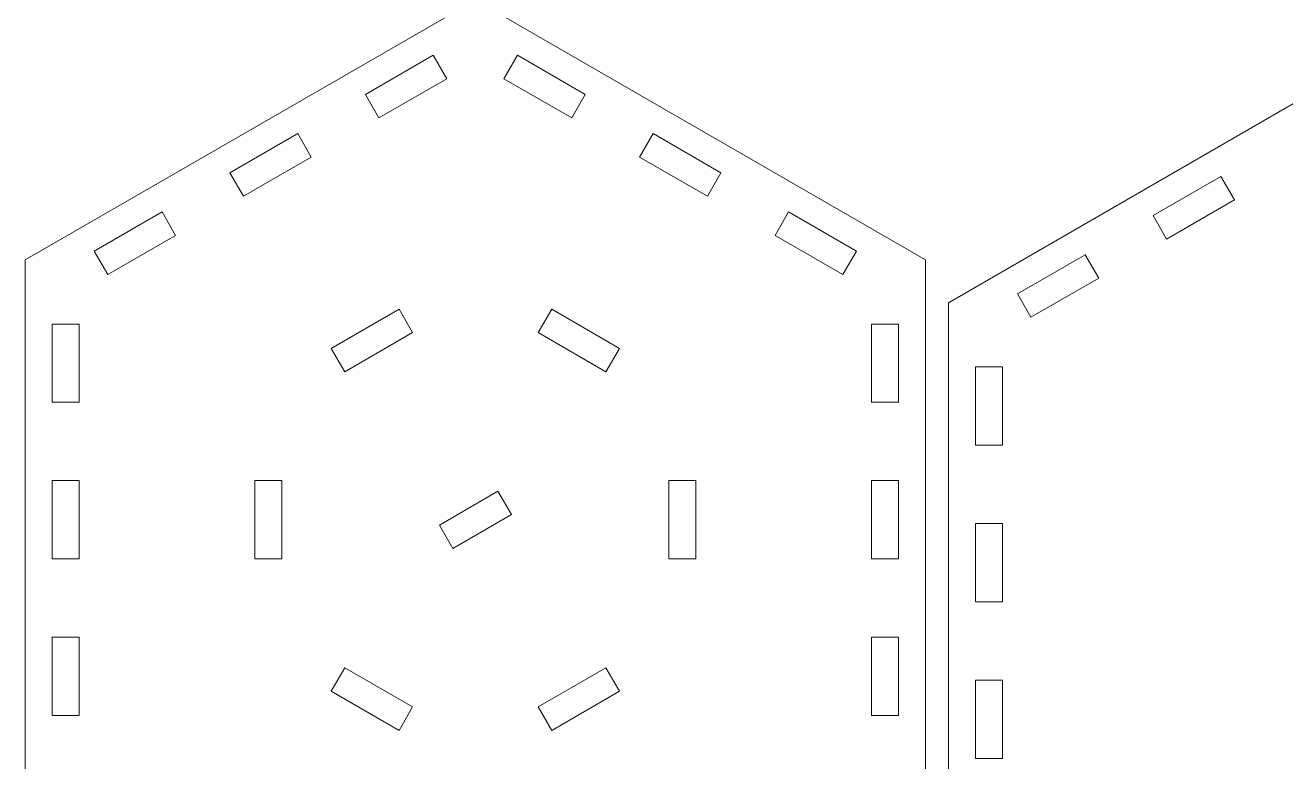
# Model space of a CAD drawing. Header units: centimetres. Extents: x -41.3 to 45.1, y -46.2 to 47.3.
# Drawn here: x -40.04 to -12.01, y -28.74 to -12.37 of the extents above; entities that cross this region are included whole.
import ezdxf

# ---------------------------------------------------------------- set-up
doc = ezdxf.new("R2010")
doc.units = ezdxf.units.CM
doc.header["$MEASUREMENT"] = 0
doc.layers.add('layer 1', color=7, linetype='Continuous')

msp = doc.modelspace()

# ---------------------------------------------------------------- linework, layer by layer
at = {"layer": 'layer 1', "color": 250, "lineweight": 9}
for points, knots in [([(-30.03336, -11.80465), (-30.03336, -11.80465), (-40.04454, -17.58461), (-40.04454, -17.58461), (-40.04454, -17.58461), (-40.04454, -17.58461), (-40.04454, -29.14453), (-40.04454, -29.14453), (-40.04454, -29.14453), (-40.04454, -29.14453), (-30.03336, -34.92449), (-30.03336, -34.92449), (-30.03336, -34.92449), (-30.03336, -34.92449), (-20.02218, -29.14453), (-20.02218, -29.14453), (-20.02218, -29.14453), (-20.02218, -29.14453), (-20.02218, -17.58461), (-20.02218, -17.58461), (-20.02218, -17.58461), (-20.02218, -17.58461), (-30.03336, -11.80465), (-30.03336, -11.80465)], [0, 0, 0, 0, 0.14285714, 0.14285714, 0.14285714, 0.14285714, 0.28571429, 0.28571429, 0.28571429, 0.28571429, 0.42857143, 0.42857143, 0.42857143, 0.42857143, 0.57142857, 0.57142857, 0.57142857, 0.57142857, 0.71428571, 0.71428571, 0.71428571, 0.71428571, 1, 1, 1, 1]), ([(-9.50172, -12.75709), (-9.50172, -12.75709), (-19.51282, -18.53707), (-19.51282, -18.53707), (-19.51282, -18.53707), (-19.51282, -18.53707), (-19.51282, -30.09697), (-19.51282, -30.09697), (-19.51282, -30.09697), (-19.51282, -30.09697), (-9.50172, -35.87693), (-9.50172, -35.87693), (-9.50172, -35.87693), (-9.50172, -35.87693), (0.50946, -30.09697), (0.50946, -30.09697), (0.50946, -30.09697), (0.50946, -30.09697), (0.50946, -18.53707), (0.50946, -18.53707), (0.50946, -18.53707), (0.50946, -18.53707), (-9.50172, -12.75709), (-9.50172, -12.75709)], [0, 0, 0, 0, 0.14285714, 0.14285714, 0.14285714, 0.14285714, 0.28571429, 0.28571429, 0.28571429, 0.28571429, 0.42857143, 0.42857143, 0.42857143, 0.42857143, 0.57142857, 0.57142857, 0.57142857, 0.57142857, 0.71428571, 0.71428571, 0.71428571, 0.71428571, 1, 1, 1, 1]), ([(-32.47704, -13.90833), (-32.47704, -13.90833), (-32.17704, -14.42791), (-32.17704, -14.42791), (-32.17704, -14.42791), (-32.17704, -14.42791), (-30.66904, -13.55731), (-30.66904, -13.55731), (-30.66904, -13.55731), (-30.66904, -13.55731), (-30.96904, -13.03767), (-30.96904, -13.03767), (-30.96904, -13.03767), (-30.96904, -13.03767), (-32.47704, -13.90833), (-32.47704, -13.90833)], [0, 0, 0, 0, 0.2, 0.2, 0.2, 0.2, 0.4, 0.4, 0.4, 0.4, 0.6, 0.6, 0.6, 0.6, 1, 1, 1, 1]), ([(-29.09766, -13.03767), (-29.09766, -13.03767), (-29.39766, -13.55731), (-29.39766, -13.55731), (-29.39766, -13.55731), (-29.39766, -13.55731), (-27.88974, -14.42791), (-27.88974, -14.42791), (-27.88974, -14.42791), (-27.88974, -14.42791), (-27.58974, -13.90833), (-27.58974, -13.90833), (-27.58974, -13.90833), (-27.58974, -13.90833), (-29.09766, -13.03767), (-29.09766, -13.03767)], [0, 0, 0, 0, 0.2, 0.2, 0.2, 0.2, 0.4, 0.4, 0.4, 0.4, 0.6, 0.6, 0.6, 0.6, 1, 1, 1, 1]), ([(-35.49294, -15.64957), (-35.49294, -15.64957), (-35.19294, -16.16915), (-35.19294, -16.16915), (-35.19294, -16.16915), (-35.19294, -16.16915), (-33.68494, -15.29853), (-33.68494, -15.29853), (-33.68494, -15.29853), (-33.68494, -15.29853), (-33.98494, -14.77891), (-33.98494, -14.77891), (-33.98494, -14.77891), (-33.98494, -14.77891), (-35.49294, -15.64957), (-35.49294, -15.64957)], [0, 0, 0, 0, 0.2, 0.2, 0.2, 0.2, 0.4, 0.4, 0.4, 0.4, 0.6, 0.6, 0.6, 0.6, 1, 1, 1, 1]), ([(-26.08176, -14.77891), (-26.08176, -14.77891), (-26.38176, -15.29853), (-26.38176, -15.29853), (-26.38176, -15.29853), (-26.38176, -15.29853), (-24.87378, -16.16915), (-24.87378, -16.16915), (-24.87378, -16.16915), (-24.87378, -16.16915), (-24.57378, -15.64957), (-24.57378, -15.64957), (-24.57378, -15.64957), (-24.57378, -15.64957), (-26.08176, -14.77891), (-26.08176, -14.77891)], [0, 0, 0, 0, 0.2, 0.2, 0.2, 0.2, 0.4, 0.4, 0.4, 0.4, 0.6, 0.6, 0.6, 0.6, 1, 1, 1, 1]), ([(-14.96122, -16.60203), (-14.96122, -16.60203), (-14.66122, -17.12163), (-14.66122, -17.12163), (-14.66122, -17.12163), (-14.66122, -17.12163), (-13.15332, -16.25099), (-13.15332, -16.25099), (-13.15332, -16.25099), (-13.15332, -16.25099), (-13.45332, -15.73135), (-13.45332, -15.73135), (-13.45332, -15.73135), (-13.45332, -15.73135), (-14.96122, -16.60203), (-14.96122, -16.60203)], [0, 0, 0, 0, 0.2, 0.2, 0.2, 0.2, 0.4, 0.4, 0.4, 0.4, 0.6, 0.6, 0.6, 0.6, 1, 1, 1, 1]), ([(-38.50882, -17.39081), (-38.50882, -17.39081), (-38.20882, -17.91045), (-38.20882, -17.91045), (-38.20882, -17.91045), (-38.20882, -17.91045), (-36.70092, -17.03979), (-36.70092, -17.03979), (-36.70092, -17.03979), (-36.70092, -17.03979), (-37.00092, -16.52015), (-37.00092, -16.52015), (-37.00092, -16.52015), (-37.00092, -16.52015), (-38.50882, -17.39081), (-38.50882, -17.39081)], [0, 0, 0, 0, 0.2, 0.2, 0.2, 0.2, 0.4, 0.4, 0.4, 0.4, 0.6, 0.6, 0.6, 0.6, 1, 1, 1, 1]), ([(-23.06588, -16.52015), (-23.06588, -16.52015), (-23.36588, -17.03979), (-23.36588, -17.03979), (-23.36588, -17.03979), (-23.36588, -17.03979), (-21.8579, -17.91045), (-21.8579, -17.91045), (-21.8579, -17.91045), (-21.8579, -17.91045), (-21.55788, -17.39081), (-21.55788, -17.39081), (-21.55788, -17.39081), (-21.55788, -17.39081), (-23.06588, -16.52015), (-23.06588, -16.52015)], [0, 0, 0, 0, 0.2, 0.2, 0.2, 0.2, 0.4, 0.4, 0.4, 0.4, 0.6, 0.6, 0.6, 0.6, 1, 1, 1, 1]), ([(-17.97718, -18.34323), (-17.97718, -18.34323), (-17.67718, -18.86289), (-17.67718, -18.86289), (-17.67718, -18.86289), (-17.67718, -18.86289), (-16.1692, -17.99225), (-16.1692, -17.99225), (-16.1692, -17.99225), (-16.1692, -17.99225), (-16.4692, -17.47259), (-16.4692, -17.47259), (-16.4692, -17.47259), (-16.4692, -17.47259), (-17.97718, -18.34323), (-17.97718, -18.34323)], [0, 0, 0, 0, 0.2, 0.2, 0.2, 0.2, 0.4, 0.4, 0.4, 0.4, 0.6, 0.6, 0.6, 0.6, 1, 1, 1, 1]), ([(-33.23884, -19.55377), (-33.23884, -19.55377), (-32.93884, -20.07341), (-32.93884, -20.07341), (-32.93884, -20.07341), (-32.93884, -20.07341), (-31.43086, -19.20277), (-31.43086, -19.20277), (-31.43086, -19.20277), (-31.43086, -19.20277), (-31.73086, -18.68317), (-31.73086, -18.68317), (-31.73086, -18.68317), (-31.73086, -18.68317), (-33.23884, -19.55377), (-33.23884, -19.55377)], [0, 0, 0, 0, 0.2, 0.2, 0.2, 0.2, 0.4, 0.4, 0.4, 0.4, 0.6, 0.6, 0.6, 0.6, 1, 1, 1, 1]), ([(-28.33586, -18.68317), (-28.33586, -18.68317), (-28.63586, -19.20277), (-28.63586, -19.20277), (-28.63586, -19.20277), (-28.63586, -19.20277), (-27.12788, -20.07341), (-27.12788, -20.07341), (-27.12788, -20.07341), (-27.12788, -20.07341), (-26.82788, -19.55377), (-26.82788, -19.55377), (-26.82788, -19.55377), (-26.82788, -19.55377), (-28.33586, -18.68317), (-28.33586, -18.68317)], [0, 0, 0, 0, 0.2, 0.2, 0.2, 0.2, 0.4, 0.4, 0.4, 0.4, 0.6, 0.6, 0.6, 0.6, 1, 1, 1, 1]), ([(-38.84454, -20.75271), (-38.84454, -20.75271), (-38.84454, -19.01147), (-38.84454, -19.01147), (-38.84454, -19.01147), (-38.84454, -19.01147), (-39.44454, -19.01147), (-39.44454, -19.01147), (-39.44454, -19.01147), (-39.44454, -19.01147), (-39.44454, -20.75271), (-39.44454, -20.75271), (-39.44454, -20.75271), (-39.44454, -20.75271), (-38.84454, -20.75271), (-38.84454, -20.75271)], [0, 0, 0, 0, 0.2, 0.2, 0.2, 0.2, 0.4, 0.4, 0.4, 0.4, 0.6, 0.6, 0.6, 0.6, 1, 1, 1, 1]), ([(-20.62218, -20.75271), (-20.62218, -20.75271), (-20.62218, -19.01147), (-20.62218, -19.01147), (-20.62218, -19.01147), (-20.62218, -19.01147), (-21.22218, -19.01147), (-21.22218, -19.01147), (-21.22218, -19.01147), (-21.22218, -19.01147), (-21.22218, -20.75271), (-21.22218, -20.75271), (-21.22218, -20.75271), (-21.22218, -20.75271), (-20.62218, -20.75271), (-20.62218, -20.75271)], [0, 0, 0, 0, 0.2, 0.2, 0.2, 0.2, 0.4, 0.4, 0.4, 0.4, 0.6, 0.6, 0.6, 0.6, 1, 1, 1, 1]), ([(-18.31288, -21.70515), (-18.31288, -21.70515), (-18.31288, -19.96391), (-18.31288, -19.96391), (-18.31288, -19.96391), (-18.31288, -19.96391), (-18.91282, -19.96391), (-18.91282, -19.96391), (-18.91282, -19.96391), (-18.91282, -19.96391), (-18.91282, -21.70515), (-18.91282, -21.70515), (-18.91282, -21.70515), (-18.91282, -21.70515), (-18.31288, -21.70515), (-18.31288, -21.70515)], [0, 0, 0, 0, 0.2, 0.2, 0.2, 0.2, 0.4, 0.4, 0.4, 0.4, 0.6, 0.6, 0.6, 0.6, 1, 1, 1, 1]), ([(-38.84454, -24.23521), (-38.84454, -24.23521), (-38.84454, -22.49395), (-38.84454, -22.49395), (-38.84454, -22.49395), (-38.84454, -22.49395), (-39.44454, -22.49395), (-39.44454, -22.49395), (-39.44454, -22.49395), (-39.44454, -22.49395), (-39.44454, -24.23521), (-39.44454, -24.23521), (-39.44454, -24.23521), (-39.44454, -24.23521), (-38.84454, -24.23521), (-38.84454, -24.23521)], [0, 0, 0, 0, 0.2, 0.2, 0.2, 0.2, 0.4, 0.4, 0.4, 0.4, 0.6, 0.6, 0.6, 0.6, 1, 1, 1, 1]), ([(-34.93632, -24.23521), (-34.93632, -24.23521), (-34.33632, -24.23521), (-34.33632, -24.23521), (-34.33632, -24.23521), (-34.33632, -24.23521), (-34.33632, -22.49395), (-34.33632, -22.49395), (-34.33632, -22.49395), (-34.33632, -22.49395), (-34.93632, -22.49395), (-34.93632, -22.49395), (-34.93632, -22.49395), (-34.93632, -22.49395), (-34.93632, -24.23521), (-34.93632, -24.23521)], [0, 0, 0, 0, 0.2, 0.2, 0.2, 0.2, 0.4, 0.4, 0.4, 0.4, 0.6, 0.6, 0.6, 0.6, 1, 1, 1, 1]), ([(-25.1304, -22.49395), (-25.1304, -22.49395), (-25.7304, -22.49395), (-25.7304, -22.49395), (-25.7304, -22.49395), (-25.7304, -22.49395), (-25.7304, -24.23521), (-25.7304, -24.23521), (-25.7304, -24.23521), (-25.7304, -24.23521), (-25.1304, -24.23521), (-25.1304, -24.23521), (-25.1304, -24.23521), (-25.1304, -24.23521), (-25.1304, -22.49395), (-25.1304, -22.49395)], [0, 0, 0, 0, 0.2, 0.2, 0.2, 0.2, 0.4, 0.4, 0.4, 0.4, 0.6, 0.6, 0.6, 0.6, 1, 1, 1, 1]), ([(-21.22218, -22.49395), (-21.22218, -22.49395), (-21.22218, -24.23521), (-21.22218, -24.23521), (-21.22218, -24.23521), (-21.22218, -24.23521), (-20.62218, -24.23521), (-20.62218, -24.23521), (-20.62218, -24.23521), (-20.62218, -24.23521), (-20.62218, -22.49395), (-20.62218, -22.49395), (-20.62218, -22.49395), (-20.62218, -22.49395), (-21.22218, -22.49395), (-21.22218, -22.49395)], [0, 0, 0, 0, 0.2, 0.2, 0.2, 0.2, 0.4, 0.4, 0.4, 0.4, 0.6, 0.6, 0.6, 0.6, 1, 1, 1, 1]), ([(-29.53284, -22.72917), (-29.53284, -22.72917), (-29.23284, -23.24875), (-29.23284, -23.24875), (-29.23284, -23.24875), (-29.23284, -23.24875), (-30.53394, -23.99997), (-30.53394, -23.99997), (-30.53394, -23.99997), (-30.53394, -23.99997), (-30.83394, -23.48041), (-30.83394, -23.48041), (-30.83394, -23.48041), (-30.83394, -23.48041), (-29.53284, -22.72917), (-29.53284, -22.72917)], [0, 0, 0, 0, 0.2, 0.2, 0.2, 0.2, 0.4, 0.4, 0.4, 0.4, 0.6, 0.6, 0.6, 0.6, 1, 1, 1, 1]), ([(-18.31288, -25.18765), (-18.31288, -25.18765), (-18.31288, -23.44639), (-18.31288, -23.44639), (-18.31288, -23.44639), (-18.31288, -23.44639), (-18.91282, -23.44639), (-18.91282, -23.44639), (-18.91282, -23.44639), (-18.91282, -23.44639), (-18.91282, -25.18765), (-18.91282, -25.18765), (-18.91282, -25.18765), (-18.91282, -25.18765), (-18.31288, -25.18765), (-18.31288, -25.18765)], [0, 0, 0, 0, 0.2, 0.2, 0.2, 0.2, 0.4, 0.4, 0.4, 0.4, 0.6, 0.6, 0.6, 0.6, 1, 1, 1, 1]), ([(-39.44454, -25.97643), (-39.44454, -25.97643), (-39.44454, -27.71765), (-39.44454, -27.71765), (-39.44454, -27.71765), (-39.44454, -27.71765), (-38.84454, -27.71765), (-38.84454, -27.71765), (-38.84454, -27.71765), (-38.84454, -27.71765), (-38.84454, -25.97643), (-38.84454, -25.97643), (-38.84454, -25.97643), (-38.84454, -25.97643), (-39.44454, -25.97643), (-39.44454, -25.97643)], [0, 0, 0, 0, 0.2, 0.2, 0.2, 0.2, 0.4, 0.4, 0.4, 0.4, 0.6, 0.6, 0.6, 0.6, 1, 1, 1, 1]), ([(-21.22218, -25.97643), (-21.22218, -25.97643), (-21.22218, -27.71765), (-21.22218, -27.71765), (-21.22218, -27.71765), (-21.22218, -27.71765), (-20.62218, -27.71765), (-20.62218, -27.71765), (-20.62218, -27.71765), (-20.62218, -27.71765), (-20.62218, -25.97643), (-20.62218, -25.97643), (-20.62218, -25.97643), (-20.62218, -25.97643), (-21.22218, -25.97643), (-21.22218, -25.97643)], [0, 0, 0, 0, 0.2, 0.2, 0.2, 0.2, 0.4, 0.4, 0.4, 0.4, 0.6, 0.6, 0.6, 0.6, 1, 1, 1, 1]), ([(-31.73086, -28.04605), (-31.73086, -28.04605), (-31.43086, -27.52641), (-31.43086, -27.52641), (-31.43086, -27.52641), (-31.43086, -27.52641), (-32.93884, -26.65573), (-32.93884, -26.65573), (-32.93884, -26.65573), (-32.93884, -26.65573), (-33.23884, -27.17539), (-33.23884, -27.17539), (-33.23884, -27.17539), (-33.23884, -27.17539), (-31.73086, -28.04605), (-31.73086, -28.04605)], [0, 0, 0, 0, 0.2, 0.2, 0.2, 0.2, 0.4, 0.4, 0.4, 0.4, 0.6, 0.6, 0.6, 0.6, 1, 1, 1, 1]), ([(-26.82788, -27.17539), (-26.82788, -27.17539), (-27.12788, -26.65573), (-27.12788, -26.65573), (-27.12788, -26.65573), (-27.12788, -26.65573), (-28.63586, -27.52641), (-28.63586, -27.52641), (-28.63586, -27.52641), (-28.63586, -27.52641), (-28.33586, -28.04595), (-28.33586, -28.04595), (-28.33586, -28.04595), (-28.33586, -28.04595), (-26.82788, -27.17539), (-26.82788, -27.17539)], [0, 0, 0, 0, 0.2, 0.2, 0.2, 0.2, 0.4, 0.4, 0.4, 0.4, 0.6, 0.6, 0.6, 0.6, 1, 1, 1, 1]), ([(-18.91282, -26.92889), (-18.91282, -26.92889), (-18.91282, -28.67009), (-18.91282, -28.67009), (-18.91282, -28.67009), (-18.91282, -28.67009), (-18.31288, -28.67009), (-18.31288, -28.67009), (-18.31288, -28.67009), (-18.31288, -28.67009), (-18.31288, -26.92889), (-18.31288, -26.92889), (-18.31288, -26.92889), (-18.31288, -26.92889), (-18.91282, -26.92889), (-18.91282, -26.92889)], [0, 0, 0, 0, 0.2, 0.2, 0.2, 0.2, 0.4, 0.4, 0.4, 0.4, 0.6, 0.6, 0.6, 0.6, 1, 1, 1, 1])]:
    msp.add_open_spline(points, degree=3, knots=knots, dxfattribs=at)

doc.saveas('drawing.dxf')
